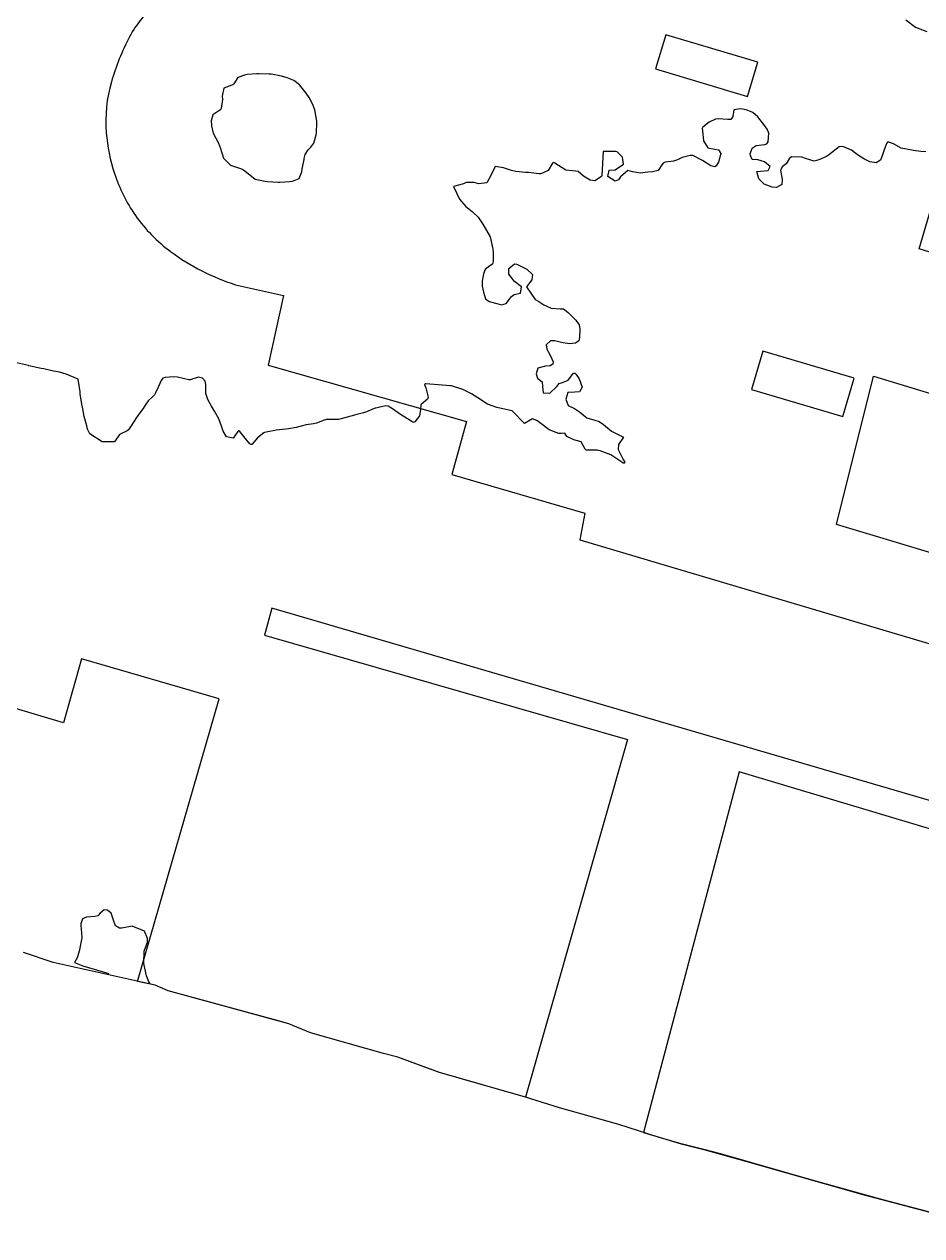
# Model space of a CAD drawing. Header units: metres. Extents: x 286371 to 293043, y 7462578 to 7466404.
# Drawn here: x 287462.4 to 287607, y 7465247.3 to 7465442.6 of the extents above; entities that cross this region are included whole.
import ezdxf

# ---------------------------------------------------------------- set-up
doc = ezdxf.new("R2010")
doc.units = ezdxf.units.M
doc.header["$MEASUREMENT"] = 0
for name, color, linetype in [('Area', 45, 'Continuous'), ('Curvas de Nivel 1m', 11, 'Continuous'), ('Edificações', 30, 'Continuous')]:
    doc.layers.add(name, color=color, linetype=linetype)

msp = doc.modelspace()

# ---------------------------------------------------------------- linework, layer by layer
at = {"layer": 'Area'}
msp.add_polyline3d([(287616.08, 7465249.05, 703.02), (287600.78, 7465253.08, 702.93), (287589.76, 7465256.15, 702.99), (287574.63, 7465260.5, 702.92), (287571.94, 7465261.23, 703), (287568.26, 7465262.13, 703.13), (287564.57, 7465263.2, 703.07), (287558.24, 7465265.22, 706.51), (287548.64, 7465267.95, 697.32), (287543.17, 7465269.63, 697.23), (287529.33, 7465273.62, 703.08), (287522.6, 7465276.11, 702.75), (287520.33, 7465276.66, 702.77), (287508.56, 7465280.03, 702.89), (287505.07, 7465281.45, 702.84), (287503.2, 7465281.98, 703.26), (287485.63, 7465286.79, 702.86), (287483.52, 7465287.7, 702.74), (287467.11, 7465291.33, 698.64), (287462.33, 7465292.98, 697.86)], dxfattribs=at)
at = {"layer": 'Curvas de Nivel 1m', "flags": 128}
for points, elevation in [([(287604.45, 7465443.34), (287606.02, 7465442.13), (287607.85, 7465441.44)], 698), ([(287607.71, 7465422.03), (287606.89, 7465422.11), (287605.71, 7465422.26), (287604.56, 7465422.48), (287603.71, 7465422.63), (287602.46, 7465423.36), (287601.73, 7465423.62), (287601.51, 7465423.59), (287601.36, 7465423.38), (287600.91, 7465422.18), (287600.65, 7465421.39), (287600.39, 7465420.69), (287599.68, 7465420.26), (287598.66, 7465420.44), (287597.69, 7465420.91), (287596.83, 7465421.45), (287596.19, 7465421.95), (287595.71, 7465422.3), (287594.29, 7465422.91), (287593.71, 7465422.83), (287591.99, 7465421.53), (287591.69, 7465421.29), (287590.47, 7465420.77), (287589.68, 7465420.56), (287588.32, 7465420.95), (287587.69, 7465421.17), (287586.06, 7465421.25), (287585.68, 7465420.9), (287585.18, 7465420.12), (287584.54, 7465419.64), (287584.25, 7465419.05), (287584.55, 7465417.64), (287584.49, 7465416.77), (287583.61, 7465416.3), (287582.95, 7465416.33), (287581.62, 7465416.84), (287580.79, 7465417.7), (287580.48, 7465418.88), (287581.65, 7465419), (287582.27, 7465419.06), (287582.63, 7465419.67), (287581.68, 7465420.44), (287580.64, 7465420.74), (287579.69, 7465420.8), (287579.42, 7465421.44), (287579.4, 7465421.72), (287579.72, 7465422.61), (287580.34, 7465423.09), (287581.73, 7465423.21), (287582.08, 7465423.33), (287582.31, 7465423.68), (287582.38, 7465425.05), (287582.14, 7465425.68), (287581.77, 7465426.24), (287580.6, 7465427.7), (287579.8, 7465428.38), (287578.75, 7465428.79), (287577.81, 7465428.99), (287576.78, 7465428.79), (287576.57, 7465427.76), (287576.28, 7465427.27), (287575.79, 7465427.23), (287574.22, 7465427.36), (287573.79, 7465427.3), (287572.79, 7465426.81), (287571.77, 7465426), (287571.68, 7465425.92), (287571.66, 7465425.84), (287571.75, 7465424.89), (287571.89, 7465423.83), (287572.56, 7465422.67), (287573.71, 7465422.5), (287574.27, 7465422.35), (287574.64, 7465421.79), (287574.26, 7465420.37), (287573.92, 7465419.8), (287573.67, 7465419.65), (287573.04, 7465419.81), (287571.69, 7465420.67), (287570.13, 7465421.43), (287569.7, 7465421.46), (287568.44, 7465421.14), (287567.69, 7465420.77), (287567.05, 7465420.53), (287565.68, 7465420.38), (287565.36, 7465420.24), (287565.18, 7465419.93), (287564.55, 7465419.05), (287563.66, 7465418.81), (287562.88, 7465418.74), (287561.65, 7465418.62), (287560.47, 7465418.82), (287559.66, 7465419.04), (287558.52, 7465418.04), (287558.17, 7465417.52), (287557.63, 7465417.32), (287556.47, 7465418.07), (287556.65, 7465419.08), (287557.66, 7465419.16), (287558.96, 7465420.03), (287558.84, 7465421.18), (287557.93, 7465422.04), (287557.71, 7465422.12), (287555.7, 7465422.08), (287555.57, 7465420.19), (287555.57, 7465420.09), (287555.5, 7465418.23), (287555.44, 7465418.09), (287554.36, 7465417.38), (287553.63, 7465417.45), (287552.55, 7465418.13), (287551.66, 7465418.89), (287550.83, 7465418.99), (287549.66, 7465419.07), (287547.94, 7465420.2), (287547.68, 7465420.35), (287547.59, 7465420.29), (287547.55, 7465420.21), (287546.84, 7465419.03), (287545.65, 7465418.5), (287545.39, 7465418.49), (287543.65, 7465418.69), (287543.2, 7465418.72), (287541.65, 7465418.87), (287540.92, 7465419.04), (287539.66, 7465419.49), (287538.31, 7465419.69), (287537.64, 7465418.35), (287536.97, 7465417.02), (287535.62, 7465416.87), (287534.93, 7465417.09), (287533.62, 7465417.1), (287533.18, 7465416.87), (287531.61, 7465416.44), (287532.57, 7465414.43), (287533.57, 7465413.24), (287534.61, 7465412.4), (287535.54, 7465411.52), (287536.32, 7465410.37), (287537.49, 7465408.35), (287537.94, 7465406.35), (287538, 7465405.8), (287538, 7465404.35), (287537.85, 7465403.93), (287537.42, 7465403.69), (287536.71, 7465403.07), (287536.4, 7465402.37), (287536.18, 7465401.17), (287536.23, 7465400.38), (287536.41, 7465399.42), (287536.73, 7465398.37), (287537.34, 7465397.93), (287538.59, 7465397.59), (287539.33, 7465397.39), (287540.06, 7465397.58), (287540.6, 7465398.31), (287540.91, 7465398.74), (287541.36, 7465399.04), (287542.36, 7465399.28), (287542.54, 7465400.28), (287541.39, 7465401.15), (287540.49, 7465402.31), (287540.48, 7465403.24), (287541.43, 7465403.97), (287541.77, 7465403.95), (287543.42, 7465403.14), (287544.3, 7465402.25), (287544.22, 7465401.42), (287543.37, 7465400.26), (287544.72, 7465398.24), (287545.34, 7465397.89), (287546.15, 7465397.39), (287547.32, 7465396.82), (287548.75, 7465396.75), (287549.31, 7465396.72), (287550.05, 7465396.16), (287551.29, 7465394.9), (287551.85, 7465394.14), (287551.95, 7465393.45), (287551.88, 7465392.13), (287551.79, 7465391.58), (287551.23, 7465391.18), (287550.3, 7465391.09), (287549.23, 7465391.26), (287547.84, 7465391.59), (287547.23, 7465391.58), (287546.5, 7465390.94), (287546.63, 7465390.21), (287547.2, 7465389.16), (287547.63, 7465388.2), (287547.57, 7465387.81), (287547.17, 7465387.52), (287546.42, 7465387.47), (287545.17, 7465387.18), (287544.88, 7465386.25), (287545.14, 7465385.57), (287545.85, 7465384.95), (287545.91, 7465384.23), (287546.06, 7465383.18), (287547.11, 7465383.14), (287548.22, 7465384.19), (287548.61, 7465384.71), (287549.13, 7465384.84), (287550.05, 7465385.25), (287550.78, 7465386.15), (287550.93, 7465386.38), (287551.16, 7465386.34), (287551.35, 7465386.14), (287551.81, 7465385.46), (287552.33, 7465384.13), (287551.9, 7465383.34), (287551.11, 7465383.29), (287550.02, 7465383.25), (287549.71, 7465382.17), (287550.05, 7465381.14), (287551.07, 7465380.68), (287551.88, 7465380.13), (287553.05, 7465379.14), (287554.38, 7465378.76), (287555.04, 7465378.59), (287555.74, 7465378.07), (287557.02, 7465377.03), (287559, 7465376.02), (287558.18, 7465374.84), (287558.1, 7465374.04), (287558.95, 7465372.47), (287559.17, 7465372.02), (287559.11, 7465371.85), (287558.94, 7465371.88), (287558.69, 7465372.03), (287556.96, 7465373.19), (287555.23, 7465373.83), (287554.97, 7465373.9), (287554.81, 7465373.93), (287552.97, 7465373.96), (287552.8, 7465374.13), (287552.16, 7465375.3), (287551, 7465375.6), (287549.84, 7465376.17), (287549.51, 7465376.67), (287549.01, 7465376.64), (287548.57, 7465376.63), (287547.02, 7465377.24), (287545.66, 7465378.23), (287545.04, 7465378.73), (287544.31, 7465378.99), (287543.03, 7465378.27), (287541.06, 7465380.3), (287539.07, 7465380.72), (287538.59, 7465380.82), (287537.08, 7465381.39), (287535.53, 7465382.39), (287535.1, 7465382.66), (287534.49, 7465383.01), (287533.11, 7465383.71), (287531.27, 7465384.3), (287531.12, 7465384.33), (287529.12, 7465384.48), (287527.14, 7465384.66), (287527, 7465384.65), (287526.93, 7465384.52), (287527.12, 7465384.02), (287527.53, 7465382.51), (287527.42, 7465382.18), (287527.09, 7465381.92), (287526.33, 7465381.28), (287526.27, 7465380.53), (287526.11, 7465379.47), (287525.37, 7465378.54), (287525.15, 7465378.42), (287525.03, 7465378.45), (287524.87, 7465378.55), (287523.05, 7465379.71), (287521.76, 7465380.59), (287521.08, 7465381.06), (287520.62, 7465381.07), (287519.08, 7465380.73), (287518.99, 7465380.72), (287518.81, 7465380.64), (287517.59, 7465380.13), (287517.06, 7465379.98), (287516.03, 7465379.71), (287515.05, 7465379.42), (287513.25, 7465378.93), (287513.05, 7465378.89), (287512.9, 7465378.89), (287511.05, 7465378.88), (287510.95, 7465378.86), (287510.73, 7465378.77), (287509.52, 7465378.3), (287509.04, 7465378.21), (287507.84, 7465378.01), (287507.03, 7465377.8), (287506.25, 7465377.61), (287505.02, 7465377.4), (287504.55, 7465377.33), (287503.02, 7465377.15), (287502.79, 7465377.12), (287501.66, 7465376.9), (287501.12, 7465376.8), (287501.01, 7465376.75), (287500.01, 7465375.92), (287499.15, 7465374.94), (287499.07, 7465374.85), (287498.98, 7465374.84), (287498.79, 7465374.95), (287497.83, 7465376.14), (287497.15, 7465376.97), (287497.02, 7465377.08), (287496.92, 7465377.07), (287496.86, 7465376.98), (287496.09, 7465375.9), (287495, 7465376.11), (287494.49, 7465377.01), (287494.21, 7465377.83), (287493.77, 7465379.02), (287493.06, 7465380.25), (287492.61, 7465381.04), (287492.01, 7465382.14), (287491.67, 7465383.06), (287491.66, 7465384.52), (287491.6, 7465385.06), (287491.14, 7465385.58), (287490.51, 7465385.7), (287489.14, 7465385.29), (287488.95, 7465385.29), (287487.14, 7465385.7), (287486.52, 7465385.76), (287485.14, 7465385.66), (287484.76, 7465385.54), (287484.51, 7465385.16), (287484.05, 7465384.24), (287483.6, 7465383.18), (287483.42, 7465382.86), (287483.09, 7465382.53), (287482.37, 7465381.91), (287481.9, 7465381.2), (287481.59, 7465380.68), (287481.06, 7465379.95), (287480.5, 7465379.23), (287479.65, 7465377.87), (287479.23, 7465377.25), (287479.01, 7465377.07), (287477.79, 7465376.49), (287476.98, 7465375.28), (287474.98, 7465375.31), (287473, 7465376.58), (287472.64, 7465377.35), (287472.49, 7465377.89), (287472.1, 7465379.36), (287471.84, 7465380.59), (287471.7, 7465381.36), (287471.46, 7465383.02), (287471.41, 7465383.37), (287471.14, 7465385.37), (287469.16, 7465386.18), (287468.08, 7465386.5), (287467.16, 7465386.71), (287465.59, 7465387.04), (287465.17, 7465387.12), (287463.42, 7465387.49), (287463.17, 7465387.55), (287463.1, 7465387.58), (287461.18, 7465388.04)], 698), ([(287482.7, 7465287.92), (287482.49, 7465288.25), (287482.21, 7465288.92), (287482.15, 7465289.2), (287481.7, 7465291.2), (287481.73, 7465293.2), (287482.31, 7465294.64), (287482.3, 7465295.2), (287481.78, 7465296.43), (287479.79, 7465297.23), (287478.17, 7465296.88), (287477.79, 7465296.88), (287477.13, 7465297.27), (287476.75, 7465298.34), (287476.43, 7465299.29), (287475.83, 7465299.81), (287475.28, 7465299.86), (287474.66, 7465299.31), (287474.28, 7465298.86), (287473.82, 7465298.75), (287472.47, 7465298.69), (287471.81, 7465298.38), (287471.56, 7465297.6), (287471.56, 7465297.36), (287471.7, 7465295.42), (287471.7, 7465295.36), (287471.37, 7465293.73), (287471.32, 7465293.36), (287470.97, 7465292.11), (287470.5, 7465291.37), (287471.84, 7465290.82), (287476.03, 7465289.61)], 697)]:
    msp.add_lwpolyline(points, dxfattribs=dict(at, elevation=elevation))
at = {"layer": 'Curvas de Nivel 1m', "elevation": 698, "flags": 128}
msp.add_lwpolyline([(287505.87, 7465433.54), (287504.79, 7465433.95), (287503.88, 7465434.23), (287502.23, 7465434.55), (287501.89, 7465434.57), (287500.19, 7465434.63), (287499.89, 7465434.64), (287498.34, 7465434.51), (287497.89, 7465434.43), (287496.82, 7465434.04), (287496.22, 7465432.99), (287496.03, 7465432.82), (287495.86, 7465432.79), (287494.56, 7465432.31), (287494.31, 7465431.02), (287494.37, 7465430.48), (287494.16, 7465429.02), (287494.02, 7465428.81), (287493.8, 7465428.67), (287492.8, 7465428.03), (287492.52, 7465427.04), (287492.58, 7465426.23), (287492.88, 7465425.04), (287493.72, 7465423.43), (287493.91, 7465423.02), (287493.97, 7465422.76), (287494.51, 7465421.01), (287495.67, 7465419.9), (287497.25, 7465419.38), (287497.66, 7465419.2), (287497.95, 7465418.96), (287499.63, 7465417.66), (287501.25, 7465417.29), (287501.63, 7465417.28), (287503.33, 7465417.18), (287503.63, 7465417.17), (287505.22, 7465417.26), (287505.63, 7465417.3), (287506.73, 7465417.74), (287507.13, 7465418.82), (287507.22, 7465419.26), (287507.51, 7465420.82), (287507.53, 7465420.98), (287507.7, 7465421.61), (287508.17, 7465422.34), (287508.59, 7465422.8), (287509.06, 7465423.46), (287509.46, 7465424.79), (287509.49, 7465425.05), (287509.56, 7465426.79), (287509.55, 7465427.01), (287509.23, 7465428.79), (287508.85, 7465429.77), (287508.33, 7465430.81), (287507.84, 7465431.52), (287506.75, 7465432.83)], close=True, dxfattribs=at)
at = {"layer": 'Edificações', "elevation": 697.23}
msp.add_lwpolyline([(287483.89, 7465446.08, 0.100744), (287479.39, 7465440.58, 0.050704), (287476.47, 7465433.33, 0.091216), (287475.64, 7465425.13, 0.05841), (287476.96, 7465418.56, 0.074271), (287480.35, 7465411.78, 0.080948), (287486.01, 7465405.97, 0.081939), (287496.48, 7465400.62), (287504.21, 7465398.91), (287501.72, 7465387.65), (287533.67, 7465378.55), (287531.34, 7465370.05), (287552.74, 7465363.81), (287551.93, 7465359.49), (287648.52, 7465330.79)], format="xyb", dxfattribs=at)
at = {"layer": 'Edificações'}
for points in [[(287565.79, 7465440.93), (287564.15, 7465435.42), (287578.98, 7465430.99), (287580.62, 7465436.5)], [(287581.43, 7465389.89), (287579.6, 7465383.72), (287594.3, 7465379.36), (287596.13, 7465385.54)]]:
    msp.add_lwpolyline(points, close=True, dxfattribs=at)
for points in [[(287621.18, 7465401.86), (287606.59, 7465406.38), (287608.5, 7465412.79)], [(287714.05, 7465325.72), (287593.27, 7465361.96), (287599.26, 7465385.9), (287654.2, 7465369.16)]]:
    msp.add_lwpolyline(points, dxfattribs=at)
at = {"layer": 'Edificações', "elevation": 697.23}
msp.add_lwpolyline([(287643.73, 7465307.1), (287502.33, 7465348.48), (287501.13, 7465344.14), (287559.6, 7465327.3), (287543.17, 7465269.63), (287535.69, 7465271.79), (287529.33, 7465273.62), (287527.4, 7465274.34), (287522.6, 7465276.11), (287520.33, 7465276.66), (287508.56, 7465280.03), (287505.07, 7465281.45), (287485.63, 7465286.79), (287483.52, 7465287.7), (287480.69, 7465288.32), (287493.85, 7465333.84), (287471.67, 7465340.32), (287468.74, 7465330.01), (287452.71, 7465334.77)], dxfattribs=at)
at = {"layer": 'Edificações', "elevation": 704.35}
msp.add_lwpolyline([(287562.22, 7465263.95), (287565.79, 7465262.85), (287568.26, 7465262.13), (287571.94, 7465261.23), (287578.87, 7465259.28), (287597.55, 7465253.98), (287616.08, 7465249.05), (287620.96, 7465247.3), (287637.55, 7465304.16), (287577.61, 7465322.1)], close=True, dxfattribs=at)

doc.saveas('drawing.dxf')
